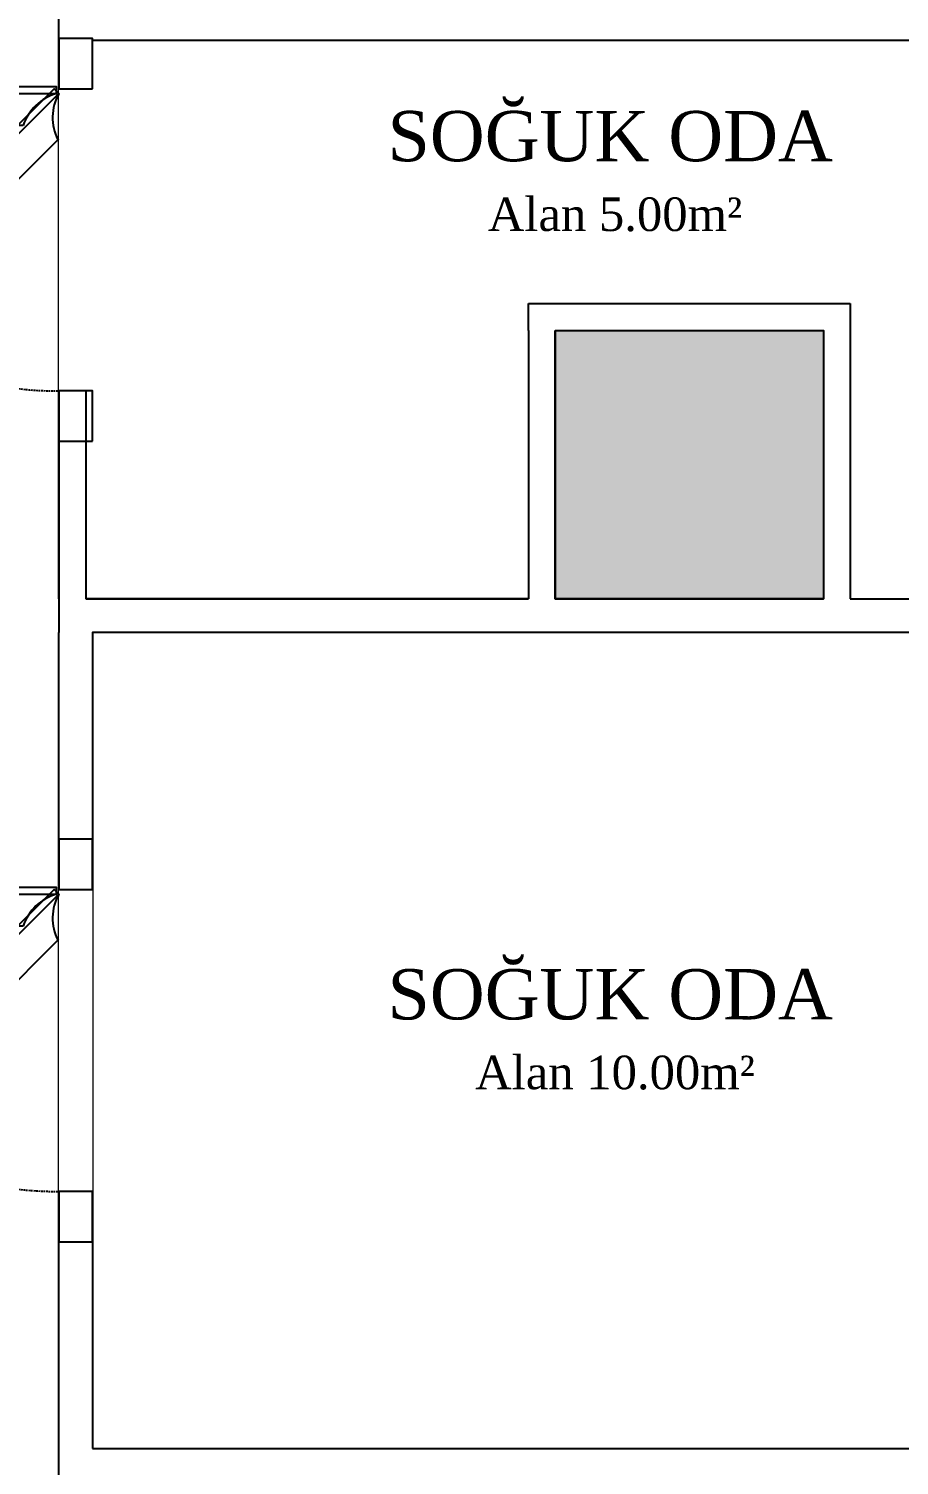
# Model space of a CAD drawing. Header units: millimetres. Extents: x -29311 to -3405, y 28913 to 42880.
# Drawn here: x -14422.7 to -14163.1, y 35613 to 36041.2 of the extents above; entities that cross this region are included whole.
import ezdxf
from ezdxf.enums import TextEntityAlignment as Align

# ---------------------------------------------------------------- set-up
doc = ezdxf.new("R2010")
doc.units = ezdxf.units.MM
doc.set_wipeout_variables(frame=1)
doc.linetypes.add('DASHED', pattern=[0.75, 0.5, -0.25])
for name, color, linetype in [('A-BA', 1, 'Continuous'), ('A-YAZI', 136, 'Continuous'), ('Duvar-200 cm', 7, 'Continuous'), ('Kıtc-002 Çizgi', 7, 'Continuous'), ('Kıtc-034 Soğuk Oda', 1, 'Continuous')]:
    doc.layers.add(name, color=color, linetype=linetype)
doc.layers.add('s-depo', color=140, linetype='Continuous', lineweight=25)
doc.layers.add('tarama-betonarme', color=252, linetype='Continuous', lineweight=13)
doc.styles.add('YAZ-50', font='times.ttf', dxfattribs={"width": 0.9})

# ---------------------------------------------------------------- blocks, each defined once
blk = doc.blocks.new('A$C60E3056A')
at = {"layer": 'Kıtc-034 Soğuk Oda', "color": 3}
blk.add_line((13.32, 80.05), (13.32, 9.95), dxfattribs=at)
for points in [[(1.83, 0), (3.83, 0), (3.83, 90), (1.83, 90)], [(1.44, 3.03), (0, 3.03), (0, 15.75), (1.44, 15.75)]]:
    blk.add_lwpolyline(points, close=True, dxfattribs=at)
for centre, radius, start, end in [((17.93, 93.95), 14.65, 195.6381, 251.6489), ((17.17, 61.16), 14, 196.3254, 253.6365), ((17.17, 28.84), 14, 106.3635, 163.6746), ((17.93, -3.95), 14.65, 108.3511, 164.3619)]:
    blk.add_arc(centre, radius, start, end, dxfattribs=at)
blk = doc.blocks.new('A$C4A7C2E03')
at = {"layer": 'Kıtc-034 Soğuk Oda', "color": 254}
blk.add_line((80.05, 0), (9.95, 0), dxfattribs=at)
for points in [[(3.03, 11.89), (3.03, 13.32), (15.75, 13.32), (15.75, 11.89)], [(0, 11.49), (0, 9.49), (90, 9.49), (90, 11.49)]]:
    blk.add_lwpolyline(points, close=True, dxfattribs=at)
for centre, radius, start, end in [((-3.95, -4.61), 14.65, 18.3511, 74.3619), ((28.84, -3.84), 14, 16.3635, 73.6746), ((61.16, -3.84), 14, 106.3254, 163.6365), ((93.95, -4.61), 14.65, 105.6381, 161.6489)]:
    blk.add_arc(centre, radius, start, end, dxfattribs=at)
blk = doc.blocks.new('A$C65962AFD')
at = {"color": 3}
blk.add_wipeout([(90.69, 105), (90.69, 15), (100.69, 15), (100.69, 105)], dxfattribs=at).dxf.layer = 'Kıtc-034 Soğuk Oda'
at = {"layer": 'Kıtc-002 Çizgi', "color": 254, "linetype": 'DASHED'}
blk.add_arc((89.46, 104.46), 89.47, 180.9342, 270.7837, dxfattribs=at)
at = {"layer": 'Kıtc-034 Soğuk Oda'}
for points in [[(100.69, 105), (100.69, 120), (90.69, 120), (90.69, 105)], [(100.69, 0), (100.69, 15), (90.69, 15), (90.69, 0)]]:
    blk.add_lwpolyline(points, close=True, dxfattribs=at)
at = {"layer": 'Kıtc-002 Çizgi'}
blk.add_blockref('A$C4A7C2E03', (0, 94.09), dxfattribs=at)
at = {"layer": 'Kıtc-002 Çizgi', "rotation": 315}
blk.add_blockref('A$C60E3056A', (24.34, 42.65), dxfattribs=at)

msp = doc.modelspace()

# ---------------------------------------------------------------- hatches: boundary and pattern name
at = {"layer": 'tarama-betonarme'}
h = msp.add_hatch(dxfattribs=at)
h.set_pattern_fill('ANSI35', color=256, scale=25, style=0)
h.set_pattern_definition([(45, (-65876.5644, 50245.5134), (-4.4194174, 4.4194174), []), (45, (-65872.145, 50245.5134), (-4.4194174, 4.4194174), [7.8125, -1.5625, 0, -1.5625])])
h.paths.add_polyline_path([(-15178.01, 35871.26), (-14874.01, 35871.26), (-14874.01, 35906.26), (-15178.01, 35906.26)])
h.paths.add_polyline_path([(-14688.01, 35436.26), (-14653.01, 35436.26), (-14653.01, 35906.26), (-14688.01, 35906.26)])
h.paths.add_polyline_path([(-14265.74, 35951.26), (-14185.74, 35951.26), (-14185.74, 35871.26), (-14265.74, 35871.26)])
h.paths.add_polyline_path([(-14265.74, 35516.26), (-14185.74, 35516.26), (-14185.74, 35436.26), (-14265.74, 35436.26)])
h.paths.add_polyline_path([(-14981.24, 36766.65), (-14901.24, 36766.65), (-14901.24, 36686.65), (-14981.24, 36686.65)])

# ---------------------------------------------------------------- linework, layer by layer
at = {"layer": 'A-BA'}
msp.add_lwpolyline([(-14265.74, 35951.26), (-14185.74, 35951.26), (-14185.74, 35871.26), (-14265.74, 35871.26)], close=True, dxfattribs=at)
msp.add_lwpolyline([(-14265.74, 35951.26), (-14185.74, 35951.26), (-14185.74, 35871.26), (-14265.74, 35871.26)], close=True, dxfattribs=at)
at = {"layer": 'Duvar-200 cm'}
for p, q in [((-14413.74, 36009.26), (-14405.74, 36009.26)), ((-14265.74, 35951.26), (-14265.74, 35871.26)), ((-14185.74, 35951.26), (-14185.74, 35871.26))]:
    msp.add_line(p, q, dxfattribs=at)
at = {"layer": 's-depo', "linetype": 'Continuous'}
for p, q in [((-14413.74, 35871.26), (-14413.74, 36045.76)), ((-14413.74, 36009.26), (-14413.74, 35861.26)), ((-14405.74, 36009.26), (-14405.74, 35871.26)), ((-14273.74, 35951.26), (-14273.74, 35959.26)), ((-14273.74, 35959.26), (-14177.74, 35959.26)), ((-14177.74, 35959.26), (-14177.74, 35951.26)), ((-14273.74, 35951.26), (-14273.74, 35871.26)), ((-14177.74, 35951.26), (-14177.74, 35871.26)), ((-14273.74, 35871.26), (-14405.74, 35871.26))]:
    msp.add_line(p, q, dxfattribs=at)
for points in [[(-14405.74, 35871.26), (-14405.74, 35871.26), (-14273.74, 35871.26)], [(-14265.74, 35871.26), (-14185.74, 35871.26)], [(-14177.74, 35871.26), (-14031.89, 35871.26)], [(-14413.74, 35608.01), (-14413.74, 35861.26)]]:
    msp.add_lwpolyline(points, dxfattribs=at)
msp.add_lwpolyline([(-14403.74, 35618.01), (-14033.74, 35618.01), (-14033.74, 35861.26), (-14403.74, 35861.26)], close=True, dxfattribs=at)

# ---------------------------------------------------------------- texts
at = {"layer": 'A-YAZI', "style": 'YAZ-50'}
for s, height, p in [('SOĞUK ODA', 15, (-14249.33, 36001.69)), ('Alan 5.00m²', 10, (-14247.91, 35980.89)), ('SOĞUK ODA', 15, (-14249.33, 35745.9)), ('Alan 10.00m²', 10, (-14247.91, 35725.09))]:
    msp.add_text(s, height=height, dxfattribs=at).set_placement(p, align=Align.CENTER)

# ---------------------------------------------------------------- next in the draw order: block references
at = {"layer": 'Kıtc-034 Soğuk Oda', "rotation": 0.0001398208479348}
msp.add_blockref('A$C65962AFD', (-14504.43, 35679.64), dxfattribs=at)
at = {"layer": 's-depo', "linetype": 'Continuous', "rotation": 0.0001398208479348}
msp.add_blockref('A$C65962AFD', (-14504.43, 35918.26), dxfattribs=at)

# ---------------------------------------------------------------- next in the draw order: linework, layer by layer
at = {"layer": 's-depo', "linetype": 'Continuous'}
msp.add_line((-14403.74, 36037.76), (-14064.16, 36037.76), dxfattribs=at)

doc.saveas('drawing.dxf')
